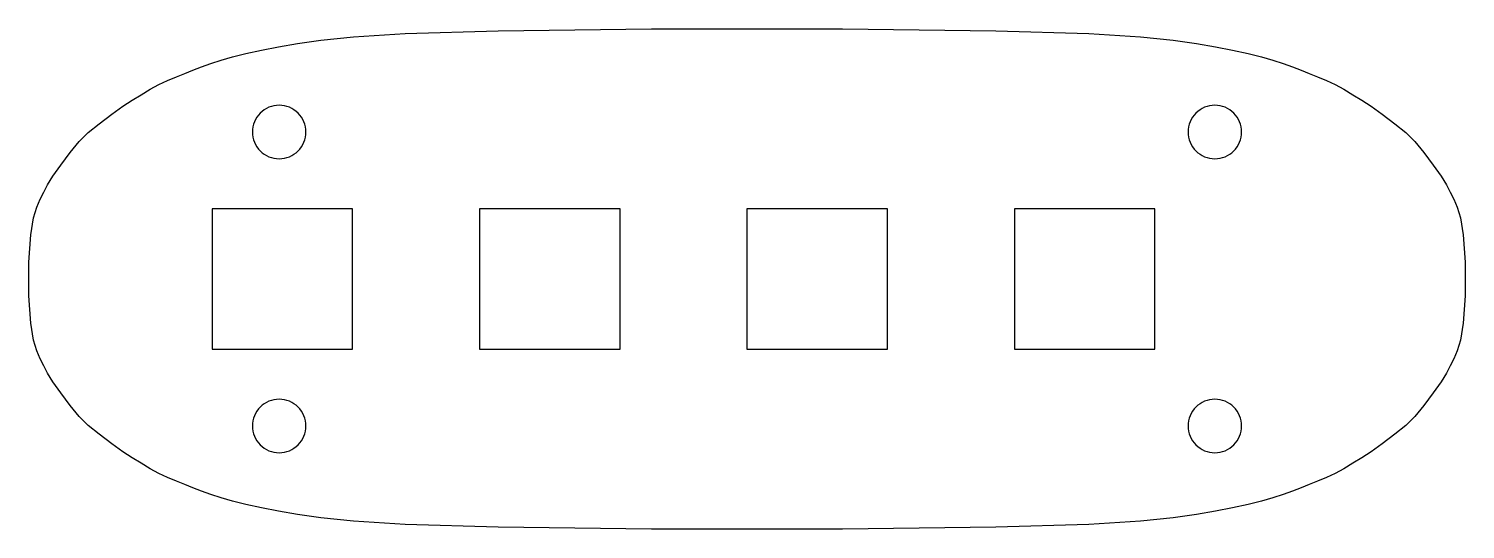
# Model space of a CAD drawing. Header units: millimetres. Extents: x -27 to 187, y -37 to 37.
import ezdxf

# ---------------------------------------------------------------- set-up
doc = ezdxf.new("R2010")
doc.units = ezdxf.units.MM

msp = doc.modelspace()

# ---------------------------------------------------------------- linework, layer by layer
at = {"layer": 'default'}
for points in [[(5.03, -33.75), (3.04, -33.25), (1.33, -32.75), (-0.2, -32.25), (-1.61, -31.75), (-2.89, -31.25), (-4.1, -30.75), (-5.35, -30.24), (-6.68, -29.72), (-8, -29.11), (-9.32, -28.4), (-10.66, -27.58), (-11.97, -26.78), (-13.37, -25.88), (-15.05, -24.69), (-16.92, -23.25), (-18.56, -21.91), (-19.91, -20.56), (-21.25, -18.92), (-22.68, -17.06), (-23.84, -15.4), (-24.64, -14.11), (-25.23, -13.01), (-25.75, -11.95), (-26.25, -10.77), (-26.74, -9.17), (-27.17, -6.59), (-27.47, -2.5), (-27.47, 2.5), (-27.17, 6.59), (-26.74, 9.17), (-26.25, 10.77), (-25.75, 11.95), (-25.23, 13.01), (-24.64, 14.11), (-23.84, 15.4), (-22.68, 17.06), (-21.25, 18.92), (-19.91, 20.56), (-18.56, 21.91), (-16.92, 23.25), (-15.05, 24.69), (-13.37, 25.88), (-11.97, 26.78), (-10.66, 27.58), (-9.32, 28.4), (-8, 29.11), (-6.68, 29.72), (-5.35, 30.24), (-4.1, 30.75), (-2.89, 31.25), (-1.61, 31.75), (-0.2, 32.25), (1.33, 32.75), (3.04, 33.25), (5.03, 33.75), (7.35, 34.25), (9.88, 34.75), (12.74, 35.25), (16.25, 35.75), (21.12, 36.25), (28.87, 36.74), (42.77, 37.17), (65.72, 37.47), (94.28, 37.47), (117.23, 37.17), (131.13, 36.74), (138.88, 36.25), (143.75, 35.75), (147.26, 35.25), (150.12, 34.75), (152.65, 34.25), (154.97, 33.75), (156.96, 33.25), (158.67, 32.75), (160.2, 32.25), (161.61, 31.75), (162.89, 31.25), (164.1, 30.75), (165.35, 30.24), (166.68, 29.72), (168, 29.11), (169.32, 28.4), (170.66, 27.58), (171.97, 26.78), (173.37, 25.88), (175.05, 24.69), (176.92, 23.25), (178.56, 21.91), (179.91, 20.56), (181.25, 18.92), (182.68, 17.06), (183.84, 15.4), (184.64, 14.11), (185.23, 13.01), (185.75, 11.95), (186.25, 10.77), (186.74, 9.17), (187.17, 6.59), (187.47, 2.5), (187.47, -2.5), (187.17, -6.59), (186.74, -9.17), (186.25, -10.77), (185.75, -11.95), (185.23, -13.01), (184.64, -14.11), (183.84, -15.4), (182.68, -17.06), (181.25, -18.92), (179.91, -20.56), (178.56, -21.91), (176.92, -23.25), (175.05, -24.69), (173.37, -25.88), (171.97, -26.78), (170.66, -27.58), (169.32, -28.4), (168, -29.11), (166.68, -29.72), (165.35, -30.24), (164.1, -30.75), (162.89, -31.25), (161.61, -31.75), (160.2, -32.25), (158.67, -32.75), (156.96, -33.25), (154.97, -33.75), (152.65, -34.25), (150.12, -34.75), (147.26, -35.25), (143.75, -35.75), (138.88, -36.25), (131.13, -36.74), (117.23, -37.17), (94.28, -37.47), (65.72, -37.47), (42.77, -37.17), (28.87, -36.74), (21.12, -36.25), (16.25, -35.75), (12.74, -35.25), (9.88, -34.75), (7.35, -34.25), (5.03, -33.75)], [(13.83, 23.16), (13.7, 23.53), (13.53, 23.89), (13.33, 24.22), (13.09, 24.54), (12.83, 24.83), (12.54, 25.09), (12.22, 25.33), (11.89, 25.53), (11.53, 25.7), (11.16, 25.83), (10.78, 25.92), (10.39, 25.98), (10, 26), (9.61, 25.98), (9.22, 25.92), (8.84, 25.83), (8.47, 25.7), (8.11, 25.53), (7.78, 25.33), (7.46, 25.09), (7.17, 24.83), (6.91, 24.54), (6.67, 24.22), (6.47, 23.89), (6.3, 23.53), (6.17, 23.16), (6.08, 22.78), (6.02, 22.39), (6, 22), (6.02, 21.61), (6.08, 21.22), (6.17, 20.84), (6.3, 20.47), (6.47, 20.11), (6.67, 19.78), (6.91, 19.46), (7.17, 19.17), (7.46, 18.91), (7.78, 18.67), (8.11, 18.47), (8.47, 18.3), (8.84, 18.17), (9.22, 18.08), (9.61, 18.02), (10, 18), (10.39, 18.02), (10.78, 18.08), (11.16, 18.17), (11.53, 18.3), (11.89, 18.47), (12.22, 18.67), (12.54, 18.91), (12.83, 19.17), (13.09, 19.46), (13.33, 19.78), (13.53, 20.11), (13.7, 20.47), (13.83, 20.84), (13.92, 21.22), (13.98, 21.61), (14, 22), (13.98, 22.39), (13.92, 22.78), (13.83, 23.16)], [(153.98, 22.39), (153.92, 22.78), (153.83, 23.16), (153.7, 23.53), (153.53, 23.89), (153.33, 24.22), (153.09, 24.54), (152.83, 24.83), (152.54, 25.09), (152.22, 25.33), (151.89, 25.53), (151.53, 25.7), (151.16, 25.83), (150.78, 25.92), (150.39, 25.98), (150, 26), (149.61, 25.98), (149.22, 25.92), (148.84, 25.83), (148.47, 25.7), (148.11, 25.53), (147.78, 25.33), (147.46, 25.09), (147.17, 24.83), (146.91, 24.54), (146.67, 24.22), (146.47, 23.89), (146.3, 23.53), (146.17, 23.16), (146.08, 22.78), (146.02, 22.39), (146, 22), (146.02, 21.61), (146.08, 21.22), (146.17, 20.84), (146.3, 20.47), (146.47, 20.11), (146.67, 19.78), (146.91, 19.46), (147.17, 19.17), (147.46, 18.91), (147.78, 18.67), (148.11, 18.47), (148.47, 18.3), (148.84, 18.17), (149.22, 18.08), (149.61, 18.02), (150, 18), (150.39, 18.02), (150.78, 18.08), (151.16, 18.17), (151.53, 18.3), (151.89, 18.47), (152.22, 18.67), (152.54, 18.91), (152.83, 19.17), (153.09, 19.46), (153.33, 19.78), (153.53, 20.11), (153.7, 20.47), (153.83, 20.84), (153.92, 21.22), (153.98, 21.61), (154, 22), (153.98, 22.39)], [(21, -10.5), (21, 10.5), (0, 10.5), (0, -10.5), (21, -10.5)], [(40, -10.5), (61, -10.5), (61, 10.5), (40, 10.5), (40, -10.5)], [(80, 10.5), (80, -10.5), (101, -10.5), (101, 10.5), (80, 10.5)], [(141, 10.5), (120, 10.5), (120, -10.5), (141, -10.5), (141, 10.5)], [(13.7, -20.47), (13.53, -20.11), (13.33, -19.78), (13.09, -19.46), (12.83, -19.17), (12.54, -18.91), (12.22, -18.67), (11.89, -18.47), (11.53, -18.3), (11.16, -18.17), (10.78, -18.08), (10.39, -18.02), (10, -18), (9.61, -18.02), (9.22, -18.08), (8.84, -18.17), (8.47, -18.3), (8.11, -18.47), (7.78, -18.67), (7.46, -18.91), (7.17, -19.17), (6.91, -19.46), (6.67, -19.78), (6.47, -20.11), (6.3, -20.47), (6.17, -20.84), (6.08, -21.22), (6.02, -21.61), (6, -22), (6.02, -22.39), (6.08, -22.78), (6.17, -23.16), (6.3, -23.53), (6.47, -23.89), (6.67, -24.22), (6.91, -24.54), (7.17, -24.83), (7.46, -25.09), (7.78, -25.33), (8.11, -25.53), (8.47, -25.7), (8.84, -25.83), (9.22, -25.92), (9.61, -25.98), (10, -26), (10.39, -25.98), (10.78, -25.92), (11.16, -25.83), (11.53, -25.7), (11.89, -25.53), (12.22, -25.33), (12.54, -25.09), (12.83, -24.83), (13.09, -24.54), (13.33, -24.22), (13.53, -23.89), (13.7, -23.53), (13.83, -23.16), (13.92, -22.78), (13.98, -22.39), (14, -22), (13.98, -21.61), (13.92, -21.22), (13.83, -20.84), (13.7, -20.47)], [(153.92, -21.22), (153.83, -20.84), (153.7, -20.47), (153.53, -20.11), (153.33, -19.78), (153.09, -19.46), (152.83, -19.17), (152.54, -18.91), (152.22, -18.67), (151.89, -18.47), (151.53, -18.3), (151.16, -18.17), (150.78, -18.08), (150.39, -18.02), (150, -18), (149.61, -18.02), (149.22, -18.08), (148.84, -18.17), (148.47, -18.3), (148.11, -18.47), (147.78, -18.67), (147.46, -18.91), (147.17, -19.17), (146.91, -19.46), (146.67, -19.78), (146.47, -20.11), (146.3, -20.47), (146.17, -20.84), (146.08, -21.22), (146.02, -21.61), (146, -22), (146.02, -22.39), (146.08, -22.78), (146.17, -23.16), (146.3, -23.53), (146.47, -23.89), (146.67, -24.22), (146.91, -24.54), (147.17, -24.83), (147.46, -25.09), (147.78, -25.33), (148.11, -25.53), (148.47, -25.7), (148.84, -25.83), (149.22, -25.92), (149.61, -25.98), (150, -26), (150.39, -25.98), (150.78, -25.92), (151.16, -25.83), (151.53, -25.7), (151.89, -25.53), (152.22, -25.33), (152.54, -25.09), (152.83, -24.83), (153.09, -24.54), (153.33, -24.22), (153.53, -23.89), (153.7, -23.53), (153.83, -23.16), (153.92, -22.78), (153.98, -22.39), (154, -22), (153.98, -21.61), (153.92, -21.22)]]:
    msp.add_lwpolyline(points, dxfattribs=at)

doc.saveas('drawing.dxf')
